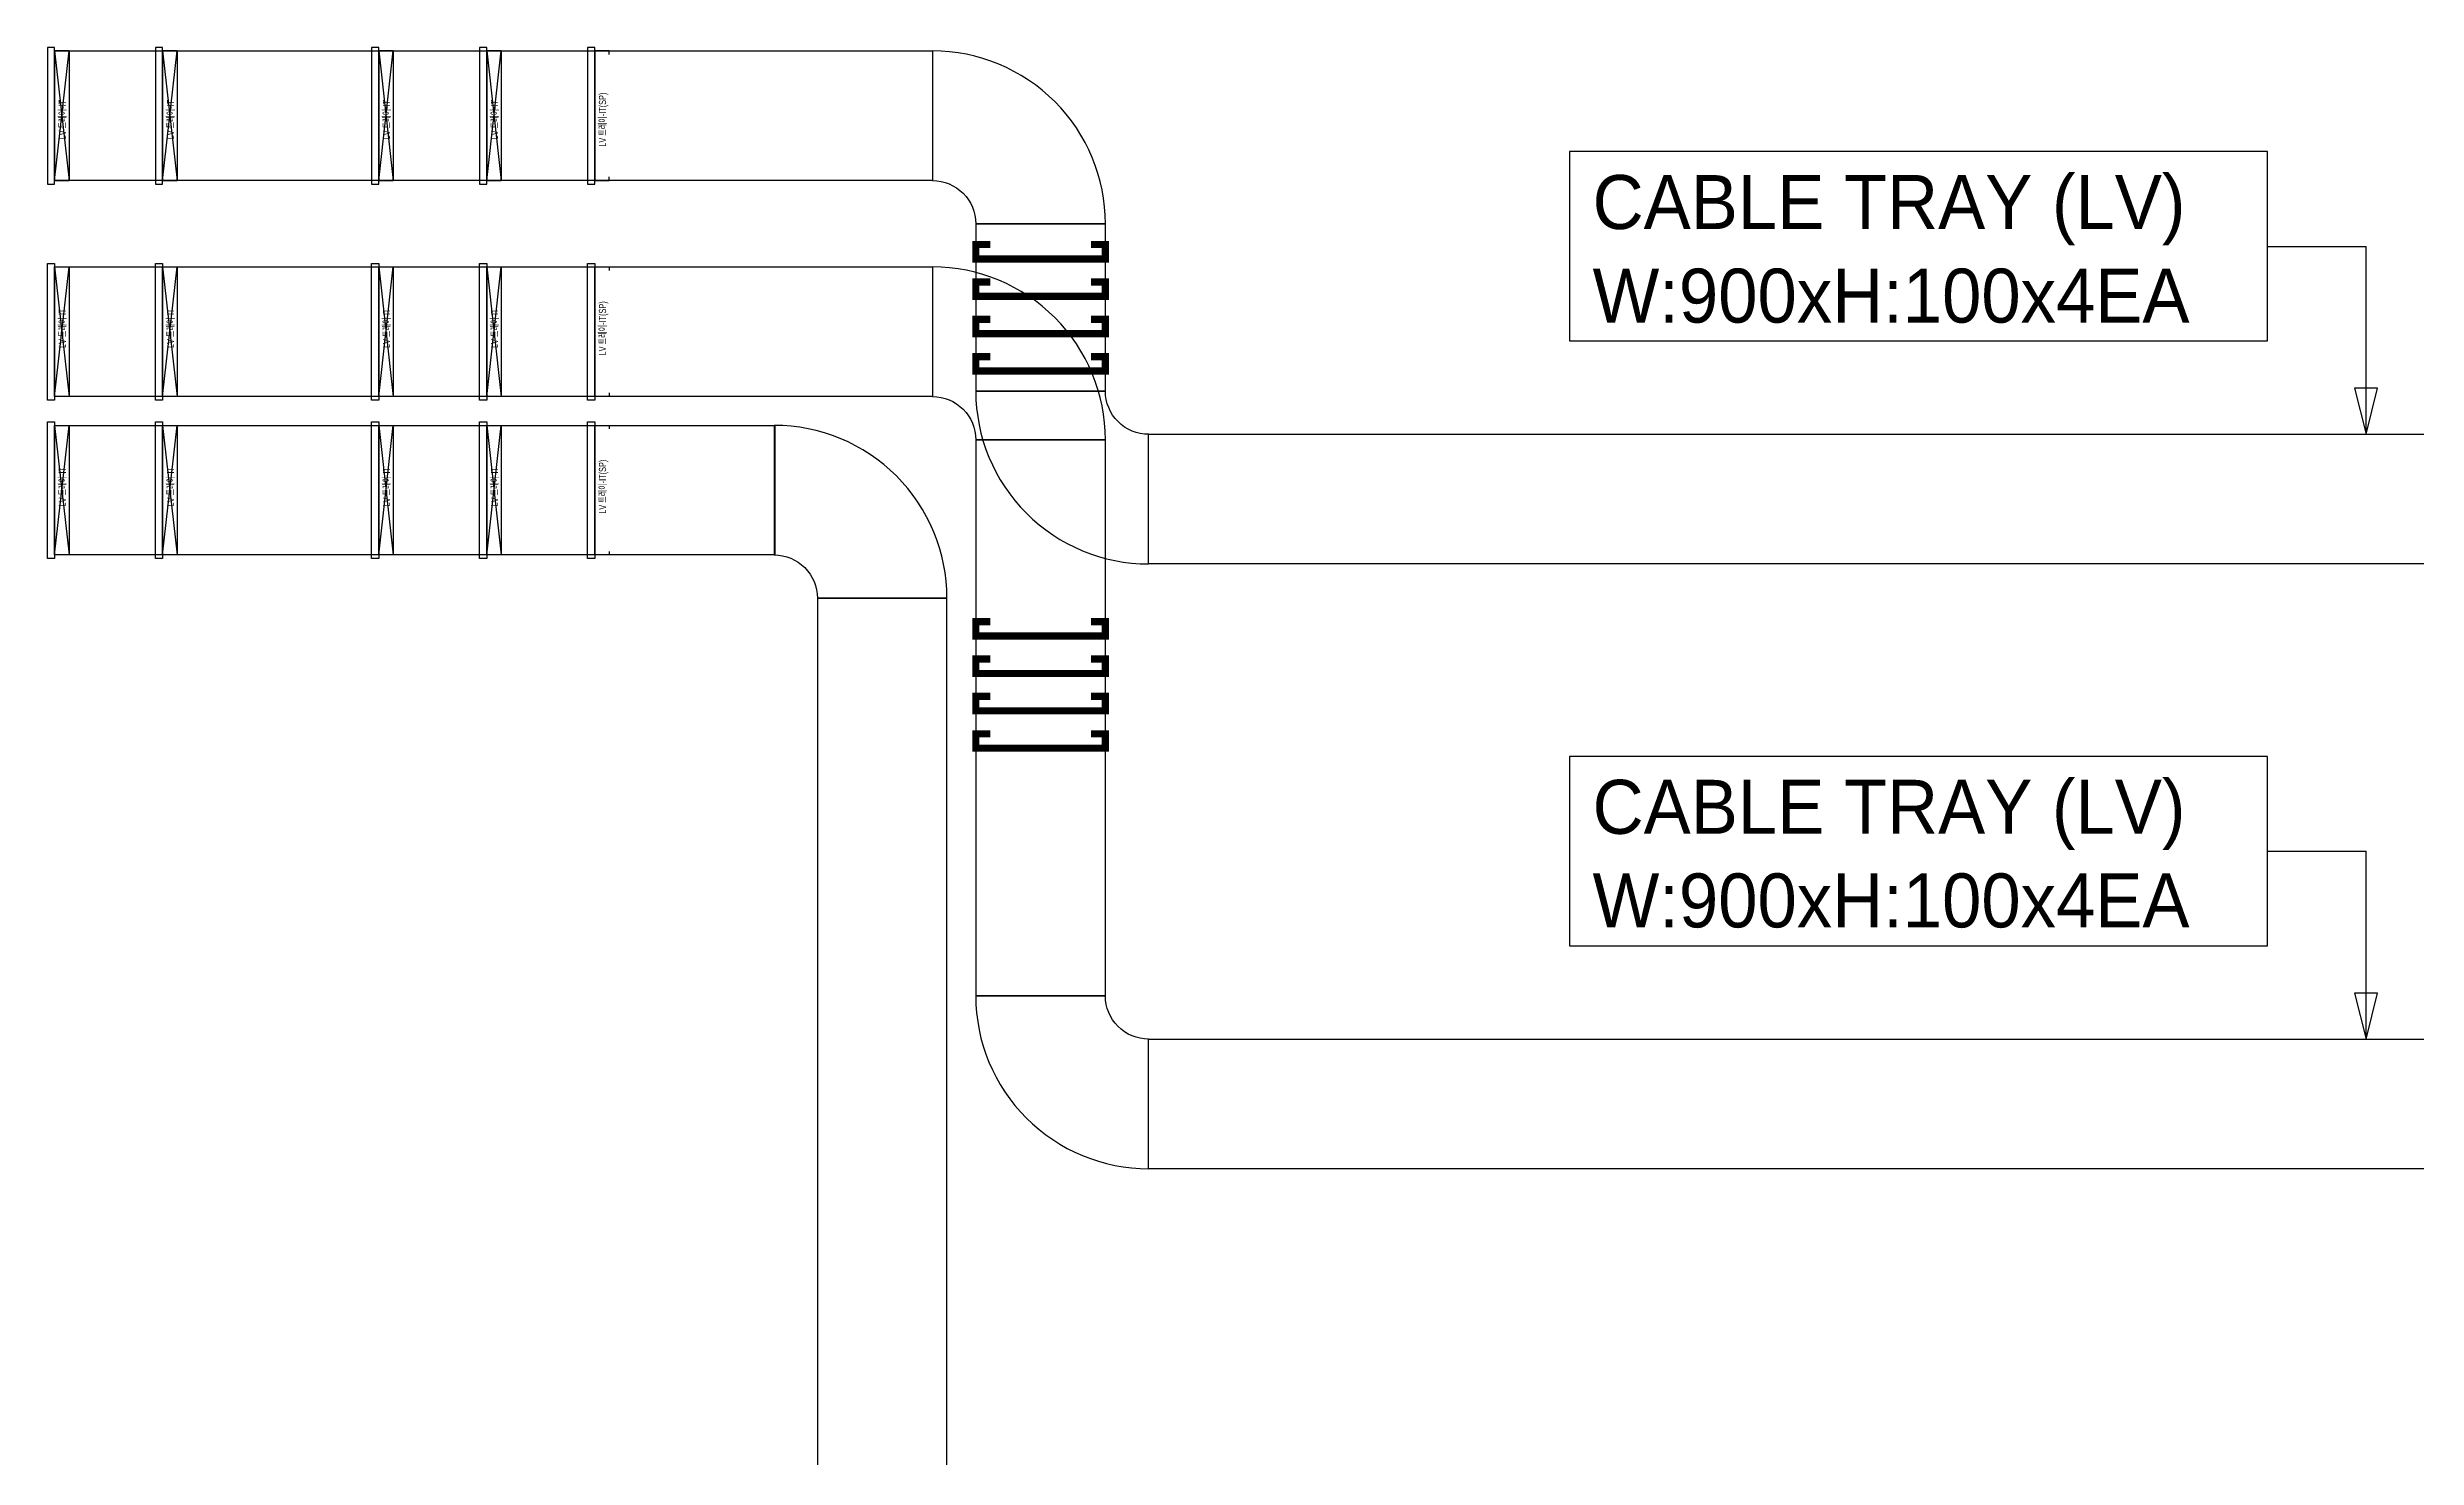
# Model space of a CAD drawing. Header units: millimetres. Extents: x -19577 to 374132, y 182625 to 847314.
# Drawn here: x 93904 to 110355, y 301899 to 311692 of the extents above; entities that cross this region are included whole.
import ezdxf
from ezdxf.enums import TextEntityAlignment as Align

# ---------------------------------------------------------------- set-up
doc = ezdxf.new("R2010")
doc.units = ezdxf.units.MM
doc.header["$LTSCALE"] = 150
for name, color, linetype in [('-----26 Electrical Cable Tray_HV_N', 30, 'Continuous'), ('-----26 Electrical Cable Tray_LV_STSPDU_A', 181, 'Continuous'), ('-----26 Electrical Cable Tray_LV_STSPDU_B', 41, 'Continuous')]:
    doc.layers.add(name, color=color, linetype=linetype)
doc.styles.add('ELEC', font='Dotum.ttf')

msp = doc.modelspace()

# ---------------------------------------------------------------- linework, layer by layer
at = {"layer": '-----26 Electrical Cable Tray_HV_N', "color": 1}
for p, q in [((109319, 310310), (110004, 310310)), ((109319, 306110), (110004, 306110))]:
    msp.add_line(p, q, dxfattribs=at)
for points in [[(104473, 310968), (104473, 309653), (109319, 309653), (109319, 310968)], [(104473, 306768), (104473, 305453), (109319, 305453), (109319, 306768)]]:
    msp.add_lwpolyline(points, close=True, dxfattribs=at)
for points in [[(110004, 309005), (110084, 309325), (109924, 309325), (110004, 309005), (110004, 310310)], [(110004, 304805), (110084, 305125), (109924, 305125), (110004, 304805), (110004, 306110)]]:
    msp.add_lwpolyline(points, dxfattribs=at)
at = {"layer": '-----26 Electrical Cable Tray_LV_STSPDU_A', "elevation": 0}
for points in [[(100050, 311667), (100050, 310767), (93954, 310767), (93954, 311667)], [(93954, 310767), (93954, 311667), (94054, 311667), (94054, 310767)], [(100050, 311667), (100050, 310767), (94704, 310767), (94704, 311667)], [(94704, 310767), (94704, 311667), (94804, 311667), (94804, 310767)], [(100050, 311667), (100050, 310767), (96204, 310767), (96204, 311667)], [(96204, 310767), (96204, 311667), (96304, 311667), (96304, 310767)], [(100050, 311667), (100050, 310767), (96954, 310767), (96954, 311667)], [(96954, 310767), (96954, 311667), (97054, 311667), (97054, 310767)], [(100350, 309305), (101250, 309305), (101250, 310467), (100350, 310467)], [(100350, 309305), (101250, 309305), (101250, 310467), (100350, 310467)], [(100350, 309305), (101250, 309305), (101250, 310467), (100350, 310467)], [(100350, 309305), (101250, 309305), (101250, 310467), (100350, 310467)], [(100350, 309305), (101250, 309305), (101250, 310467), (100350, 310467)], [(100350, 309305), (101250, 309305), (101250, 310467), (100350, 310467)], [(100350, 309305), (101250, 309305), (101250, 310467), (100350, 310467)], [(100350, 309305), (101250, 309305), (101250, 310467), (100350, 310467)], [(93954, 309267), (93954, 310167), (94054, 310167), (94054, 309267)], [(100050, 310167), (100050, 309267), (93954, 309267), (93954, 310167)], [(94704, 309267), (94704, 310167), (94804, 310167), (94804, 309267)], [(100050, 310167), (100050, 309267), (94704, 309267), (94704, 310167)], [(96204, 309267), (96204, 310167), (96304, 310167), (96304, 309267)], [(100050, 310167), (100050, 309267), (96204, 309267), (96204, 310167)], [(96954, 309267), (96954, 310167), (97054, 310167), (97054, 309267)], [(100050, 310167), (100050, 309267), (96954, 309267), (96954, 310167)]]:
    msp.add_lwpolyline(points, close=True, dxfattribs=at)
for points in [[(93954, 310767), (94054, 311667)], [(93954, 311667), (94054, 310767)], [(94704, 310767), (94804, 311667)], [(94704, 311667), (94804, 310767)], [(96204, 310767), (96304, 311667)], [(96204, 311667), (96304, 310767)], [(96954, 310767), (97054, 311667)], [(96954, 311667), (97054, 310767)], [(93954, 309267), (94054, 310167)], [(93954, 310167), (94054, 309267)], [(94704, 309267), (94804, 310167)], [(94704, 310167), (94804, 309267)], [(96204, 309267), (96304, 310167)], [(96204, 310167), (96304, 309267)], [(96954, 309267), (97054, 310167)], [(96954, 310167), (97054, 309267)]]:
    msp.add_lwpolyline(points, dxfattribs=at)
for points in [[(100050, 310767), (100050, 310767, -0.414214), (100350, 310467), (100350, 310467), (101250, 310467, 0.414214), (100050, 311667)], [(100050, 310767), (100050, 310767, -0.414214), (100350, 310467), (100350, 310467), (101250, 310467, 0.414214), (100050, 311667)], [(100050, 310767), (100050, 310767, -0.414214), (100350, 310467), (100350, 310467), (101250, 310467, 0.414214), (100050, 311667)], [(100050, 310767), (100050, 310767, -0.414214), (100350, 310467), (100350, 310467), (101250, 310467, 0.414214), (100050, 311667)], [(100050, 310767), (100050, 310767, -0.414214), (100350, 310467), (100350, 310467), (101250, 310467, 0.414214), (100050, 311667)], [(100050, 310767), (100050, 310767, -0.414214), (100350, 310467), (100350, 310467), (101250, 310467, 0.414214), (100050, 311667)], [(100050, 310767), (100050, 310767, -0.414214), (100350, 310467), (100350, 310467), (101250, 310467, 0.414214), (100050, 311667)], [(100050, 310767), (100050, 310767, -0.414214), (100350, 310467), (100350, 310467), (101250, 310467, 0.414214), (100050, 311667)], [(100050, 309267), (100050, 309267, -0.414214), (100350, 308967), (100350, 308967), (101250, 308967, 0.414214), (100050, 310167)], [(100050, 309267), (100050, 309267, -0.414214), (100350, 308967), (100350, 308967), (101250, 308967, 0.414214), (100050, 310167)], [(100050, 309267), (100050, 309267, -0.414214), (100350, 308967), (100350, 308967), (101250, 308967, 0.414214), (100050, 310167)], [(100050, 309267), (100050, 309267, -0.414214), (100350, 308967), (100350, 308967), (101250, 308967, 0.414214), (100050, 310167)], [(100050, 309267), (100050, 309267, -0.414214), (100350, 308967), (100350, 308967), (101250, 308967, 0.414214), (100050, 310167)], [(100050, 309267), (100050, 309267, -0.414214), (100350, 308967), (100350, 308967), (101250, 308967, 0.414214), (100050, 310167)], [(100050, 309267), (100050, 309267, -0.414214), (100350, 308967), (100350, 308967), (101250, 308967, 0.414214), (100050, 310167)], [(100050, 309267), (100050, 309267, -0.414214), (100350, 308967), (100350, 308967), (101250, 308967, 0.414214), (100050, 310167)]]:
    msp.add_lwpolyline(points, format="xyb", close=True, dxfattribs=at)
at = {"layer": '-----26 Electrical Cable Tray_LV_STSPDU_A', "ltscale": 7.5, "const_width": 50}
for points in [[(100450, 310323), (100350, 310323), (100350, 310223), (101250, 310223), (101250, 310323), (101150, 310323)], [(100450, 310323), (100350, 310323), (100350, 310223), (101250, 310223), (101250, 310323), (101150, 310323)], [(100450, 307704), (100350, 307704), (100350, 307604), (101250, 307604), (101250, 307704), (101150, 307704)], [(100450, 307704), (100350, 307704), (100350, 307604), (101250, 307604), (101250, 307704), (101150, 307704)]]:
    msp.add_lwpolyline(points, dxfattribs=at)
at = {"layer": '-----26 Electrical Cable Tray_LV_STSPDU_A', "ltscale": 7.5, "const_width": 50, "elevation": 0}
for points in [[(100450, 310063), (100350, 310063), (100350, 309963), (101250, 309963), (101250, 310063), (101150, 310063)], [(100450, 310063), (100350, 310063), (100350, 309963), (101250, 309963), (101250, 310063), (101150, 310063)], [(100450, 309804), (100350, 309804), (100350, 309704), (101250, 309704), (101250, 309804), (101150, 309804)], [(100450, 309804), (100350, 309804), (100350, 309704), (101250, 309704), (101250, 309804), (101150, 309804)], [(100450, 309544), (100350, 309544), (100350, 309444), (101250, 309444), (101250, 309544), (101150, 309544)], [(100450, 309544), (100350, 309544), (100350, 309444), (101250, 309444), (101250, 309544), (101150, 309544)], [(100450, 307444), (100350, 307444), (100350, 307344), (101250, 307344), (101250, 307444), (101150, 307444)], [(100450, 307444), (100350, 307444), (100350, 307344), (101250, 307344), (101250, 307444), (101150, 307444)], [(100450, 307185), (100350, 307185), (100350, 307085), (101250, 307085), (101250, 307185), (101150, 307185)], [(100450, 307185), (100350, 307185), (100350, 307085), (101250, 307085), (101250, 307185), (101150, 307185)], [(100450, 306925), (100350, 306925), (100350, 306825), (101250, 306825), (101250, 306925), (101150, 306925)], [(100450, 306925), (100350, 306925), (100350, 306825), (101250, 306825), (101250, 306925), (101150, 306925)]]:
    msp.add_lwpolyline(points, dxfattribs=at)
at = {"layer": '-----26 Electrical Cable Tray_LV_STSPDU_A'}
for points in [[(101550, 309005), (101550, 309005, -0.414214), (101250, 309305), (101250, 309305), (100350, 309305, 0.414214), (101550, 308105)], [(101550, 309005), (101550, 309005, -0.414214), (101250, 309305), (101250, 309305), (100350, 309305, 0.414214), (101550, 308105)], [(101550, 309005), (101550, 309005, -0.414214), (101250, 309305), (101250, 309305), (100350, 309305, 0.414214), (101550, 308105)], [(101550, 309005), (101550, 309005, -0.414214), (101250, 309305), (101250, 309305), (100350, 309305, 0.414214), (101550, 308105)], [(101550, 309005), (101550, 309005, -0.414214), (101250, 309305), (101250, 309305), (100350, 309305, 0.414214), (101550, 308105)], [(101550, 309005), (101550, 309005, -0.414214), (101250, 309305), (101250, 309305), (100350, 309305, 0.414214), (101550, 308105)], [(101550, 309005), (101550, 309005, -0.414214), (101250, 309305), (101250, 309305), (100350, 309305, 0.414214), (101550, 308105)], [(101550, 309005), (101550, 309005, -0.414214), (101250, 309305), (101250, 309305), (100350, 309305, 0.414214), (101550, 308105)], [(101550, 304805), (101550, 304805, -0.414214), (101250, 305105), (101250, 305105), (100350, 305105, 0.414214), (101550, 303905)], [(101550, 304805), (101550, 304805, -0.414214), (101250, 305105), (101250, 305105), (100350, 305105, 0.414214), (101550, 303905)], [(101550, 304805), (101550, 304805, -0.414214), (101250, 305105), (101250, 305105), (100350, 305105, 0.414214), (101550, 303905)], [(101550, 304805), (101550, 304805, -0.414214), (101250, 305105), (101250, 305105), (100350, 305105, 0.414214), (101550, 303905)], [(101550, 304805), (101550, 304805, -0.414214), (101250, 305105), (101250, 305105), (100350, 305105, 0.414214), (101550, 303905)], [(101550, 304805), (101550, 304805, -0.414214), (101250, 305105), (101250, 305105), (100350, 305105, 0.414214), (101550, 303905)], [(101550, 304805), (101550, 304805, -0.414214), (101250, 305105), (101250, 305105), (100350, 305105, 0.414214), (101550, 303905)], [(101550, 304805), (101550, 304805, -0.414214), (101250, 305105), (101250, 305105), (100350, 305105, 0.414214), (101550, 303905)]]:
    msp.add_lwpolyline(points, format="xyb", close=True, dxfattribs=at)
for points in [[(100350, 305105), (101250, 305105), (101250, 308967), (100350, 308967)], [(100350, 305105), (101250, 305105), (101250, 308967), (100350, 308967)], [(100350, 305105), (101250, 305105), (101250, 308967), (100350, 308967)], [(100350, 305105), (101250, 305105), (101250, 308967), (100350, 308967)], [(100350, 305105), (101250, 305105), (101250, 308967), (100350, 308967)], [(100350, 305105), (101250, 305105), (101250, 308967), (100350, 308967)], [(100350, 305105), (101250, 305105), (101250, 308967), (100350, 308967)], [(100350, 305105), (101250, 305105), (101250, 308967), (100350, 308967)], [(120589, 309005), (120589, 308105), (101550, 308105), (101550, 309005)], [(134204, 309005), (134204, 308105), (101550, 308105), (101550, 309005)], [(147404, 309005), (147404, 308105), (101550, 308105), (101550, 309005)], [(163604, 309005), (163604, 308105), (101550, 308105), (101550, 309005)], [(120589, 304805), (120589, 303905), (101550, 303905), (101550, 304805)], [(134204, 304805), (134204, 303905), (101550, 303905), (101550, 304805)], [(147404, 304805), (147404, 303905), (101550, 303905), (101550, 304805)], [(163604, 304805), (163604, 303905), (101550, 303905), (101550, 304805)]]:
    msp.add_lwpolyline(points, close=True, dxfattribs=at)
at = {"layer": '-----26 Electrical Cable Tray_LV_STSPDU_B', "elevation": 0}
for points in [[(98954, 309067), (98954, 308167), (93954, 308167), (93954, 309067)], [(93954, 308167), (93954, 309067), (94054, 309067), (94054, 308167)], [(98954, 309067), (98954, 308167), (94704, 308167), (94704, 309067)], [(94704, 308167), (94704, 309067), (94804, 309067), (94804, 308167)], [(98954, 309067), (98954, 308167), (96204, 308167), (96204, 309067)], [(96204, 308167), (96204, 309067), (96304, 309067), (96304, 308167)], [(96954, 308167), (96954, 309067), (97054, 309067), (97054, 308167)], [(98954, 309067), (98954, 308167), (96954, 308167), (96954, 309067)]]:
    msp.add_lwpolyline(points, close=True, dxfattribs=at)
for points in [[(93954, 308167), (94054, 309067)], [(93954, 309067), (94054, 308167)], [(94704, 308167), (94804, 309067)], [(94704, 309067), (94804, 308167)], [(96204, 308167), (96304, 309067)], [(96204, 309067), (96304, 308167)], [(96954, 308167), (97054, 309067)], [(96954, 309067), (97054, 308167)]]:
    msp.add_lwpolyline(points, dxfattribs=at)
at = {"layer": '-----26 Electrical Cable Tray_LV_STSPDU_B'}
msp.add_lwpolyline([(98950, 308167), (98950, 308167, -0.414214), (99250, 307867), (99250, 307867), (100150, 307867, 0.414214), (98950, 309067)], format="xyb", close=True, dxfattribs=at)
msp.add_lwpolyline([(98950, 308167), (98950, 308167, -0.414214), (99250, 307867), (99250, 307867), (100150, 307867, 0.414214), (98950, 309067)], format="xyb", close=True, dxfattribs=at)
msp.add_lwpolyline([(98950, 308167), (98950, 308167, -0.414214), (99250, 307867), (99250, 307867), (100150, 307867, 0.414214), (98950, 309067)], format="xyb", close=True, dxfattribs=at)
msp.add_lwpolyline([(98950, 308167), (98950, 308167, -0.414214), (99250, 307867), (99250, 307867), (100150, 307867, 0.414214), (98950, 309067)], format="xyb", close=True, dxfattribs=at)
msp.add_lwpolyline([(98950, 308167), (98950, 308167, -0.414214), (99250, 307867), (99250, 307867), (100150, 307867, 0.414214), (98950, 309067)], format="xyb", close=True, dxfattribs=at)
msp.add_lwpolyline([(98950, 308167), (98950, 308167, -0.414214), (99250, 307867), (99250, 307867), (100150, 307867, 0.414214), (98950, 309067)], format="xyb", close=True, dxfattribs=at)
msp.add_lwpolyline([(98950, 308167), (98950, 308167, -0.414214), (99250, 307867), (99250, 307867), (100150, 307867, 0.414214), (98950, 309067)], format="xyb", close=True, dxfattribs=at)
msp.add_lwpolyline([(98950, 308167), (98950, 308167, -0.414214), (99250, 307867), (99250, 307867), (100150, 307867, 0.414214), (98950, 309067)], format="xyb", close=True, dxfattribs=at)
msp.add_lwpolyline([(99250, 293305), (100150, 293305), (100150, 307867), (99250, 307867)], close=True, dxfattribs=at)
msp.add_lwpolyline([(99250, 293305), (100150, 293305), (100150, 307867), (99250, 307867)], close=True, dxfattribs=at)
msp.add_lwpolyline([(99250, 293305), (100150, 293305), (100150, 307867), (99250, 307867)], close=True, dxfattribs=at)
msp.add_lwpolyline([(99250, 293305), (100150, 293305), (100150, 307867), (99250, 307867)], close=True, dxfattribs=at)
msp.add_lwpolyline([(99250, 293305), (100150, 293305), (100150, 307867), (99250, 307867)], close=True, dxfattribs=at)
msp.add_lwpolyline([(99250, 293305), (100150, 293305), (100150, 307867), (99250, 307867)], close=True, dxfattribs=at)
msp.add_lwpolyline([(99250, 293305), (100150, 293305), (100150, 307867), (99250, 307867)], close=True, dxfattribs=at)
msp.add_lwpolyline([(99250, 293305), (100150, 293305), (100150, 307867), (99250, 307867)], close=True, dxfattribs=at)
at = {"color": 0, "elevation": 0}
for points in [[(93954, 311692), (93904, 311692), (93904, 310742), (93954, 310742), (93954, 311692)], [(94054, 311642), (94054, 311667), (93954, 311667), (93954, 310767), (94054, 310767), (94054, 310792)], [(94704, 311692), (94654, 311692), (94654, 310742), (94704, 310742), (94704, 311692)], [(94804, 311642), (94804, 311667), (94704, 311667), (94704, 310767), (94804, 310767), (94804, 310792)], [(96204, 311692), (96154, 311692), (96154, 310742), (96204, 310742), (96204, 311692)], [(96304, 311642), (96304, 311667), (96204, 311667), (96204, 310767), (96304, 310767), (96304, 310792)], [(96954, 311692), (96904, 311692), (96904, 310742), (96954, 310742), (96954, 311692)], [(97054, 311642), (97054, 311667), (96954, 311667), (96954, 310767), (97054, 310767), (97054, 310792)], [(97704, 311692), (97654, 311692), (97654, 310742), (97704, 310742), (97704, 311692)], [(97804, 311642), (97804, 311667), (97704, 311667), (97704, 310767), (97804, 310767), (97804, 310792)], [(93954, 309242), (93904, 309242), (93904, 310192), (93954, 310192), (93954, 309242)], [(94054, 309292), (94054, 309267), (93954, 309267), (93954, 310167), (94054, 310167), (94054, 310142)], [(94704, 309242), (94654, 309242), (94654, 310192), (94704, 310192), (94704, 309242)], [(94804, 309292), (94804, 309267), (94704, 309267), (94704, 310167), (94804, 310167), (94804, 310142)], [(96204, 309242), (96154, 309242), (96154, 310192), (96204, 310192), (96204, 309242)], [(96304, 309292), (96304, 309267), (96204, 309267), (96204, 310167), (96304, 310167), (96304, 310142)], [(96954, 309242), (96904, 309242), (96904, 310192), (96954, 310192), (96954, 309242)], [(97054, 309292), (97054, 309267), (96954, 309267), (96954, 310167), (97054, 310167), (97054, 310142)], [(97704, 309242), (97654, 309242), (97654, 310192), (97704, 310192), (97704, 309242)], [(97804, 309292), (97804, 309267), (97704, 309267), (97704, 310167), (97804, 310167), (97804, 310142)], [(93954, 308142), (93904, 308142), (93904, 309092), (93954, 309092), (93954, 308142)], [(94054, 308192), (94054, 308167), (93954, 308167), (93954, 309067), (94054, 309067), (94054, 309042)], [(94704, 308142), (94654, 308142), (94654, 309092), (94704, 309092), (94704, 308142)], [(94804, 308192), (94804, 308167), (94704, 308167), (94704, 309067), (94804, 309067), (94804, 309042)], [(96204, 308142), (96154, 308142), (96154, 309092), (96204, 309092), (96204, 308142)], [(96304, 308192), (96304, 308167), (96204, 308167), (96204, 309067), (96304, 309067), (96304, 309042)], [(96954, 308142), (96904, 308142), (96904, 309092), (96954, 309092), (96954, 308142)], [(97054, 308192), (97054, 308167), (96954, 308167), (96954, 309067), (97054, 309067), (97054, 309042)], [(97704, 308142), (97654, 308142), (97654, 309092), (97704, 309092), (97704, 308142)], [(97804, 308192), (97804, 308167), (97704, 308167), (97704, 309067), (97804, 309067), (97804, 309042)]]:
    msp.add_lwpolyline(points, dxfattribs=at)

# ---------------------------------------------------------------- texts
at = {"layer": '-----26 Electrical Cable Tray_LV_STSPDU_A', "style": 'ELEC'}
for s, p in [('CABLE TRAY (LV)', (104633, 310618)), ('W:900xH:100x4EA', (104633, 309968)), ('CABLE TRAY (LV)', (104633, 306418)), ('W:900xH:100x4EA', (104633, 305768))]:
    msp.add_text(s, height=375, dxfattribs=at).set_placement(p, align=Align.MIDDLE_LEFT)
at = {"color": 0, "style": 'ELEC', "width": 0.7}
for s, p in [('LV 트레이-IT', (94008, 311190)), ('LV 트레이-IT', (94758, 311190)), ('LV 트레이-IT', (96258, 311190)), ('LV 트레이-IT', (97008, 311190)), ('LV 트레이-IT(SP)', (97758, 311190)), ('LV 트레이-IT', (94008, 309741)), ('LV 트레이-IT', (94758, 309741)), ('LV 트레이-IT', (96258, 309741)), ('LV 트레이-IT', (97008, 309741)), ('LV 트레이-IT(SP)', (97758, 309741)), ('LV 트레이-IT(SP)', (97758, 308641)), ('LV 트레이-IT', (94008, 308641)), ('LV 트레이-IT', (94758, 308641)), ('LV 트레이-IT', (96258, 308641)), ('LV 트레이-IT', (97008, 308641))]:
    msp.add_text(s, height=50, rotation=90, dxfattribs=at).set_placement(p, align=Align.MIDDLE_CENTER)

doc.saveas('drawing.dxf')
